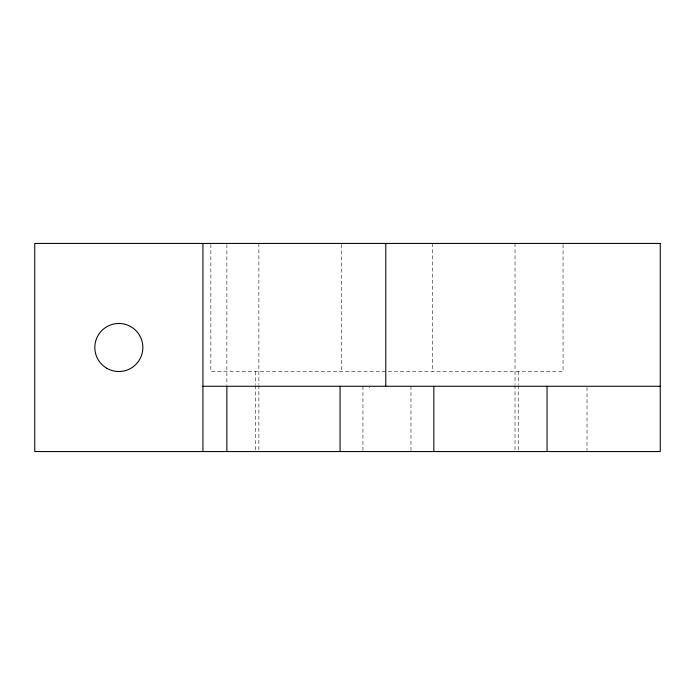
<?xml version="1.0" encoding="UTF-8"?>
<svg xmlns="http://www.w3.org/2000/svg" width="695" height="695" viewBox="0 0 695 695"><rect width="100%" height="100%" fill="white"/><g stroke="black" fill="none" stroke-linecap="round" stroke-linejoin="round"><path stroke-width="0.52" stroke-dasharray="3.48 2.61" d="M369.115 387.523L369.853 387.523M587.023 387.341L587.023 450.49M563.054 244.527L563.054 371.512L210.854 371.512L210.854 244.527M518.227 371.512L518.227 384.491M518.227 385.577L518.227 450.482M515.03 243.441L515.03 384.352M515.03 385.438L515.03 450.473M432.533 243.441L432.533 371.512M410.971 386.272L410.971 450.49M362.938 386.272L362.938 450.49M341.375 244.527L341.375 371.512M258.879 243.441L258.879 384.352M258.879 385.438L258.879 450.473M255.682 371.512L255.682 384.491M255.682 385.577L255.682 450.482M226.865 244.518L226.865 385.186"/><path stroke-width="1.04" d="M202.931 386.272L660.25 386.272M547.043 386.272L547.043 451.559M433.845 386.272L433.845 451.559M385.777 243.441L385.777 386.272M340.064 386.272L340.064 451.559M226.865 386.272L226.865 451.559M202.931 243.441L202.931 451.559M660.25 243.441L34.75 243.441L34.75 451.559L660.25 451.559L660.25 243.441M106.839 368.298A24.012 24.012 0 0 0 142.857 347.5A24.012 24.012 0 0 0 106.839 326.702A24.012 24.012 0 0 0 106.839 368.298"/></g></svg>
